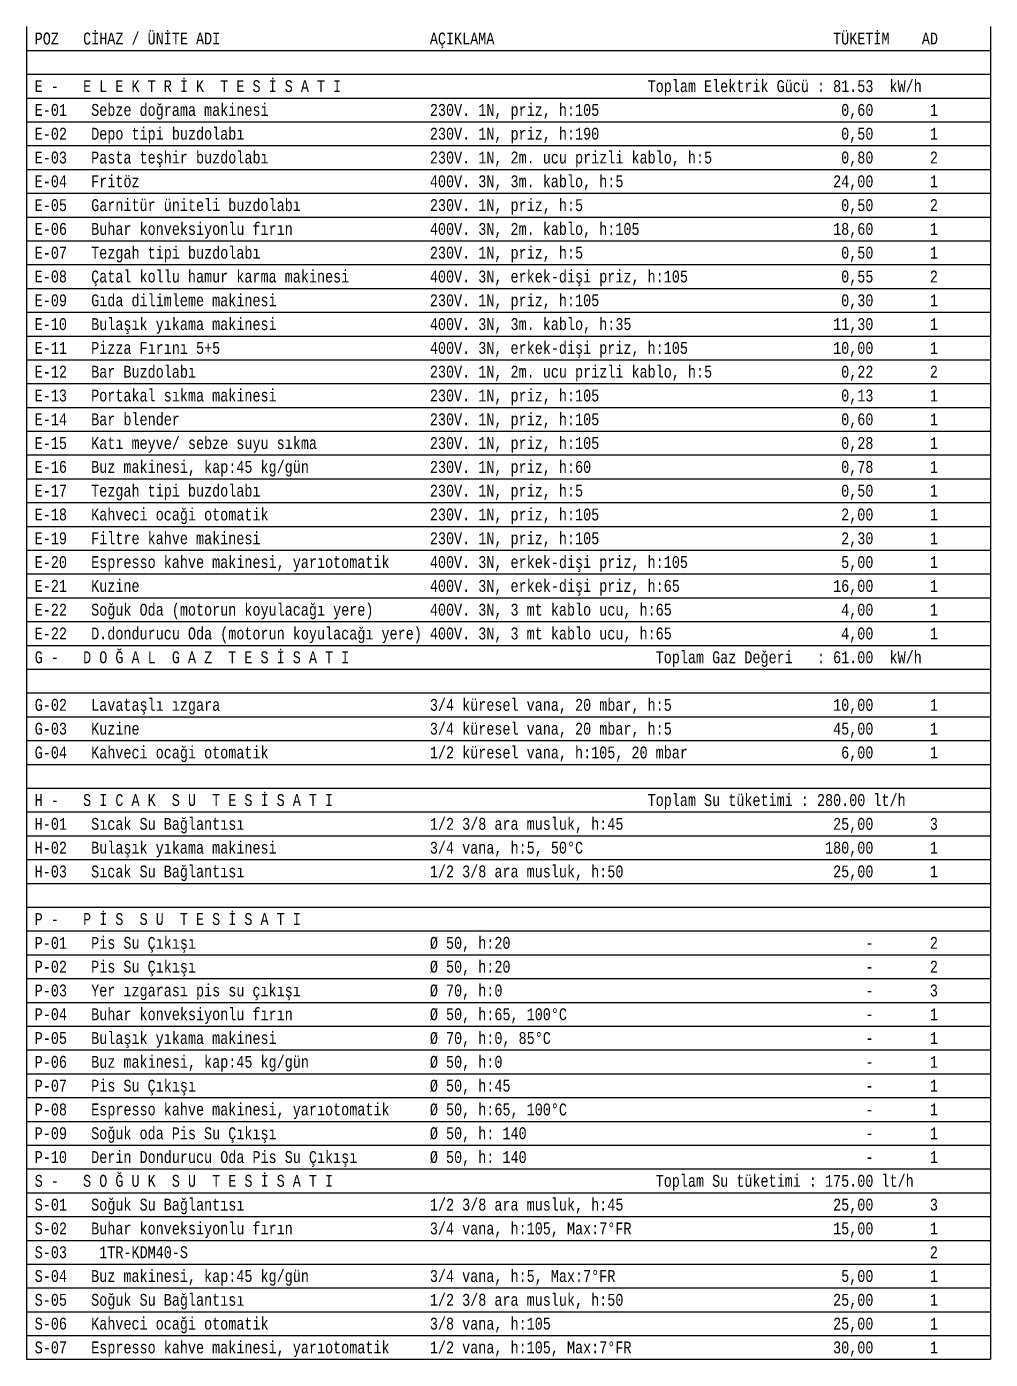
# Model space of a CAD drawing. Extents: x 1233 to 5727, y 618 to 3242.
# Drawn here: x 4917 to 5727, y 2065 to 3185 of the extents above; entities that cross this region are included whole.
import ezdxf

# ---------------------------------------------------------------- set-up
doc = ezdxf.new("R2010")
doc.units = 0
doc.header["$LTSCALE"] = 20
for name, color, linetype, lineweight in [('TES_ELK', 230, 'CONTINUOUS', 25), ('TES_GAZ', 92, 'CONTINUOUS', 25), ('TES_SU', 150, 'CONTINUOUS', 25)]:
    doc.layers.add(name, color=color, linetype=linetype, lineweight=lineweight)
doc.styles.add('antet', font='monos.ttf', dxfattribs={"width": 0.8})

msp = doc.modelspace()

# ---------------------------------------------------------------- linework, layer by layer
at = {"layer": 'TES_ELK', "linetype": 'Continuous'}
for points in [[(4917.1, 3125.1), (5727.1, 3125.1)], [(4917.1, 3105.1), (5727.1, 3105.1)], [(4917.1, 3085.1), (5727.1, 3085.1)], [(4917.1, 3065.1), (5727.1, 3065.1)], [(4917.1, 3045.1), (5727.1, 3045.1)], [(4917.1, 3025.1), (5727.1, 3025.1)], [(4917.1, 3005.1), (5727.1, 3005.1)], [(4917.1, 2985.1), (5727.1, 2985.1)], [(4917.1, 2965.1), (5727.1, 2965.1)], [(4917.1, 2945.1), (5727.1, 2945.1)], [(4917.1, 2925.1), (5727.1, 2925.1)], [(4917.1, 2905.1), (5727.1, 2905.1)], [(4917.1, 2885.1), (5727.1, 2885.1)], [(4917.1, 2865.1), (5727.1, 2865.1)], [(4917.1, 2845.1), (5727.1, 2845.1)], [(4917.1, 2825.1), (5727.1, 2825.1)], [(4917.1, 2805.1), (5727.1, 2805.1)], [(4917.1, 2785.1), (5727.1, 2785.1)], [(4917.1, 2765.1), (5727.1, 2765.1)], [(4917.1, 2745.1), (5727.1, 2745.1)], [(4917.1, 2725.1), (5727.1, 2725.1)], [(4917.1, 2705.1), (5727.1, 2705.1)], [(4917.1, 2685.1), (5727.1, 2685.1)], [(4917.1, 2665.1), (5727.1, 2665.1)]]:
    msp.add_lwpolyline(points, dxfattribs=at)
at = {"layer": 'TES_GAZ', "linetype": 'Continuous'}
for points in [[(4917.1, 2645.1), (5727.1, 2645.1)], [(4917.1, 2625.1), (5727.1, 2625.1)], [(4917.1, 2605.1), (5727.1, 2605.1)], [(4917.1, 2585.1), (5727.1, 2585.1)], [(4917.1, 2565.1), (5727.1, 2565.1)], [(4917.1, 2545.1), (5727.1, 2545.1)]]:
    msp.add_lwpolyline(points, dxfattribs=at)
at = {"layer": 'TES_SU', "linetype": 'Continuous'}
for p, q in [((4917.1, 3185.1), (4917.1, 2065.1)), ((5727.1, 3185.1), (5727.1, 2065.1))]:
    msp.add_line(p, q, dxfattribs=at)
for points in [[(4917.1, 3165.1), (5727.1, 3165.1)], [(4917.1, 3145.1), (5727.1, 3145.1)], [(4917.1, 2525.1), (5727.1, 2525.1)], [(4917.1, 2505.1), (5727.1, 2505.1)], [(4917.1, 2485.1), (5727.1, 2485.1)], [(4917.1, 2465.1), (5727.1, 2465.1)], [(4917.1, 2445.1), (5727.1, 2445.1)], [(4917.1, 2425.1), (5727.1, 2425.1)], [(4917.1, 2405.1), (5727.1, 2405.1)], [(4917.1, 2385.1), (5727.1, 2385.1)], [(4917.1, 2365.1), (5727.1, 2365.1)], [(4917.1, 2345.1), (5727.1, 2345.1)], [(4917.1, 2325.1), (5727.1, 2325.1)], [(4917.1, 2305.1), (5727.1, 2305.1)], [(4917.1, 2285.1), (5727.1, 2285.1)], [(4917.1, 2265.1), (5727.1, 2265.1)], [(4917.1, 2245.1), (5727.1, 2245.1)], [(4917.1, 2225.1), (5727.1, 2225.1)], [(4917.1, 2205.1), (5727.1, 2205.1)], [(4917.1, 2185.1), (5727.1, 2185.1)], [(4917.1, 2165.1), (5727.1, 2165.1)], [(4917.1, 2145.1), (5727.1, 2145.1)], [(4917.1, 2125.1), (5727.1, 2125.1)], [(4917.1, 2105.1), (5727.1, 2105.1)], [(4917.1, 2085.1), (5727.1, 2085.1)], [(4917.1, 2065.1), (5727.1, 2065.1)]]:
    msp.add_lwpolyline(points, dxfattribs=at)

# ---------------------------------------------------------------- texts
at = {"layer": 'TES_ELK', "linetype": 'Continuous', "style": 'antet', "width": 0.8}
for s, p in [(' E -   E L E K T R İ K  T E S İ S A T I                                      Toplam Elektrik Gücü : 81.53  kW/h', (4917.1, 3130.1)), (' E-01   Sebze doğrama makinesi                    230V. 1N, priz, h:105                              0,60       1', (4917.1, 3110.1)), (' E-02   Depo tipi buzdolabı                       230V. 1N, priz, h:190                              0,50       1', (4917.1, 3090.1)), (' E-03   Pasta teşhir buzdolabı                    230V. 1N, 2m. ucu prizli kablo, h:5                0,80       2', (4917.1, 3070.1)), (' E-04   Fritöz                                    400V. 3N, 3m. kablo, h:5                          24,00       1', (4917.1, 3050.1)), (' E-05   Garnitür üniteli buzdolabı                230V. 1N, priz, h:5                                0,50       2', (4917.1, 3030.1)), (' E-06   Buhar konveksiyonlu fırın                 400V. 3N, 2m. kablo, h:105                        18,60       1', (4917.1, 3010.1)), (' E-07   Tezgah tipi buzdolabı                     230V. 1N, priz, h:5                                0,50       1', (4917.1, 2990.1)), (' E-08   Çatal kollu hamur karma makinesi          400V. 3N, erkek-dişi priz, h:105                   0,55       2', (4917.1, 2970.1)), (' E-09   Gıda dilimleme makinesi                   230V. 1N, priz, h:105                              0,30       1', (4917.1, 2950.1)), (' E-10   Bulaşık yıkama makinesi                   400V. 3N, 3m. kablo, h:35                         11,30       1', (4917.1, 2930.1)), (' E-11   Pizza Fırını 5+5                          400V. 3N, erkek-dişi priz, h:105                  10,00       1', (4917.1, 2910.1)), (' E-12   Bar Buzdolabı                             230V. 1N, 2m. ucu prizli kablo, h:5                0,22       2', (4917.1, 2890.1)), (' E-13   Portakal sıkma makinesi                   230V. 1N, priz, h:105                              0,13       1', (4917.1, 2870.1)), (' E-14   Bar blender                               230V. 1N, priz, h:105                              0,60       1', (4917.1, 2850.1)), (' E-15   Katı meyve/ sebze suyu sıkma              230V. 1N, priz, h:105                              0,28       1', (4917.1, 2830.1)), (' E-16   Buz makinesi, kap:45 kg/gün               230V. 1N, priz, h:60                               0,78       1', (4917.1, 2810.1)), (' E-17   Tezgah tipi buzdolabı                     230V. 1N, priz, h:5                                0,50       1', (4917.1, 2790.1)), (' E-18   Kahveci ocaği otomatik                    230V. 1N, priz, h:105                              2,00       1', (4917.1, 2770.1)), (' E-19   Filtre kahve makinesi                     230V. 1N, priz, h:105                              2,30       1', (4917.1, 2750.1)), (' E-20   Espresso kahve makinesi, yarıotomatik     400V. 3N, erkek-dişi priz, h:105                   5,00       1', (4917.1, 2730.1)), (' E-21   Kuzine                                    400V. 3N, erkek-dişi priz, h:65                   16,00       1', (4917.1, 2710.1)), (' E-22   Soğuk Oda (motorun koyulacağı yere)       400V. 3N, 3 mt kablo ucu, h:65                     4,00       1', (4917.1, 2690.1)), (' E-22   D.dondurucu Oda (motorun koyulacağı yere) 400V. 3N, 3 mt kablo ucu, h:65                     4,00       1', (4917.1, 2670.1))]:
    msp.add_text(s, height=10, dxfattribs=at).set_placement(p)
at = {"layer": 'TES_GAZ', "linetype": 'Continuous', "style": 'antet', "width": 0.8}
for s, p in [(' G -   D O Ğ A L  G A Z  T E S İ S A T I                                      Toplam Gaz Değeri   : 61.00  kW/h', (4917.1, 2650.1)), (' G-02   Lavataşlı ızgara                          3/4 küresel vana, 20 mbar, h:5                    10,00       1', (4917.1, 2610.1)), (' G-03   Kuzine                                    3/4 küresel vana, 20 mbar, h:5                    45,00       1', (4917.1, 2590.1)), (' G-04   Kahveci ocaği otomatik                    1/2 küresel vana, h:105, 20 mbar                   6,00       1', (4917.1, 2570.1))]:
    msp.add_text(s, height=10, dxfattribs=at).set_placement(p)
at = {"layer": 'TES_SU', "linetype": 'Continuous', "style": 'antet', "width": 0.8}
for s, p in [(' POZ   CİHAZ / ÜNİTE ADI                          AÇIKLAMA                                          TÜKETİM    AD', (4917.1, 3170.1)), (' H -   S I C A K  S U  T E S İ S A T I                                       Toplam Su tüketimi : 280.00 lt/h', (4917.1, 2530.1)), (' H-01   Sıcak Su Bağlantısı                       1/2 3/8 ara musluk, h:45                          25,00       3', (4917.1, 2510.1)), (' H-02   Bulaşık yıkama makinesi                   3/4 vana, h:5, 50°C                              180,00       1', (4917.1, 2490.1)), (' H-03   Sıcak Su Bağlantısı                       1/2 3/8 ara musluk, h:50                          25,00       1', (4917.1, 2470.1)), (' P -   P İ S  S U  T E S İ S A T I', (4917.1, 2430.1)), (' P-01   Pis Su Çıkışı                             Ø 50, h:20                                            -       2', (4917.1, 2410.1)), (' P-02   Pis Su Çıkışı                             Ø 50, h:20                                            -       2', (4917.1, 2390.1)), (' P-03   Yer ızgarası pis su çıkışı                Ø 70, h:0                                             -       3', (4917.1, 2370.1)), (' P-04   Buhar konveksiyonlu fırın                 Ø 50, h:65, 100°C                                     -       1', (4917.1, 2350.1)), (' P-05   Bulaşık yıkama makinesi                   Ø 70, h:0, 85°C                                       -       1', (4917.1, 2330.1)), (' P-06   Buz makinesi, kap:45 kg/gün               Ø 50, h:0                                             -       1', (4917.1, 2310.1)), (' P-07   Pis Su Çıkışı                             Ø 50, h:45                                            -       1', (4917.1, 2290.1)), (' P-08   Espresso kahve makinesi, yarıotomatik     Ø 50, h:65, 100°C                                     -       1', (4917.1, 2270.1)), (' P-09   Soğuk oda Pis Su Çıkışı                   Ø 50, h: 140                                          -       1', (4917.1, 2250.1)), (' P-10   Derin Dondurucu Oda Pis Su Çıkışı         Ø 50, h: 140                                          -       1', (4917.1, 2230.1)), (' S -   S O Ğ U K  S U  T E S İ S A T I                                        Toplam Su tüketimi : 175.00 lt/h', (4917.1, 2210.1)), (' S-01   Soğuk Su Bağlantısı                       1/2 3/8 ara musluk, h:45                          25,00       3', (4917.1, 2190.1)), (' S-02   Buhar konveksiyonlu fırın                 3/4 vana, h:105, Max:7°FR                         15,00       1', (4917.1, 2170.1)), (' S-03    1TR-KDM40-S                                                                                            2', (4917.1, 2150.1)), (' S-04   Buz makinesi, kap:45 kg/gün               3/4 vana, h:5, Max:7°FR                            5,00       1', (4917.1, 2130.1)), (' S-05   Soğuk Su Bağlantısı                       1/2 3/8 ara musluk, h:50                          25,00       1', (4917.1, 2110.1)), (' S-06   Kahveci ocaği otomatik                    3/8 vana, h:105                                   25,00       1', (4917.1, 2090.1)), (' S-07   Espresso kahve makinesi, yarıotomatik     1/2 vana, h:105, Max:7°FR                         30,00       1', (4917.1, 2070.1))]:
    msp.add_text(s, height=10, dxfattribs=at).set_placement(p)

doc.saveas('drawing.dxf')
